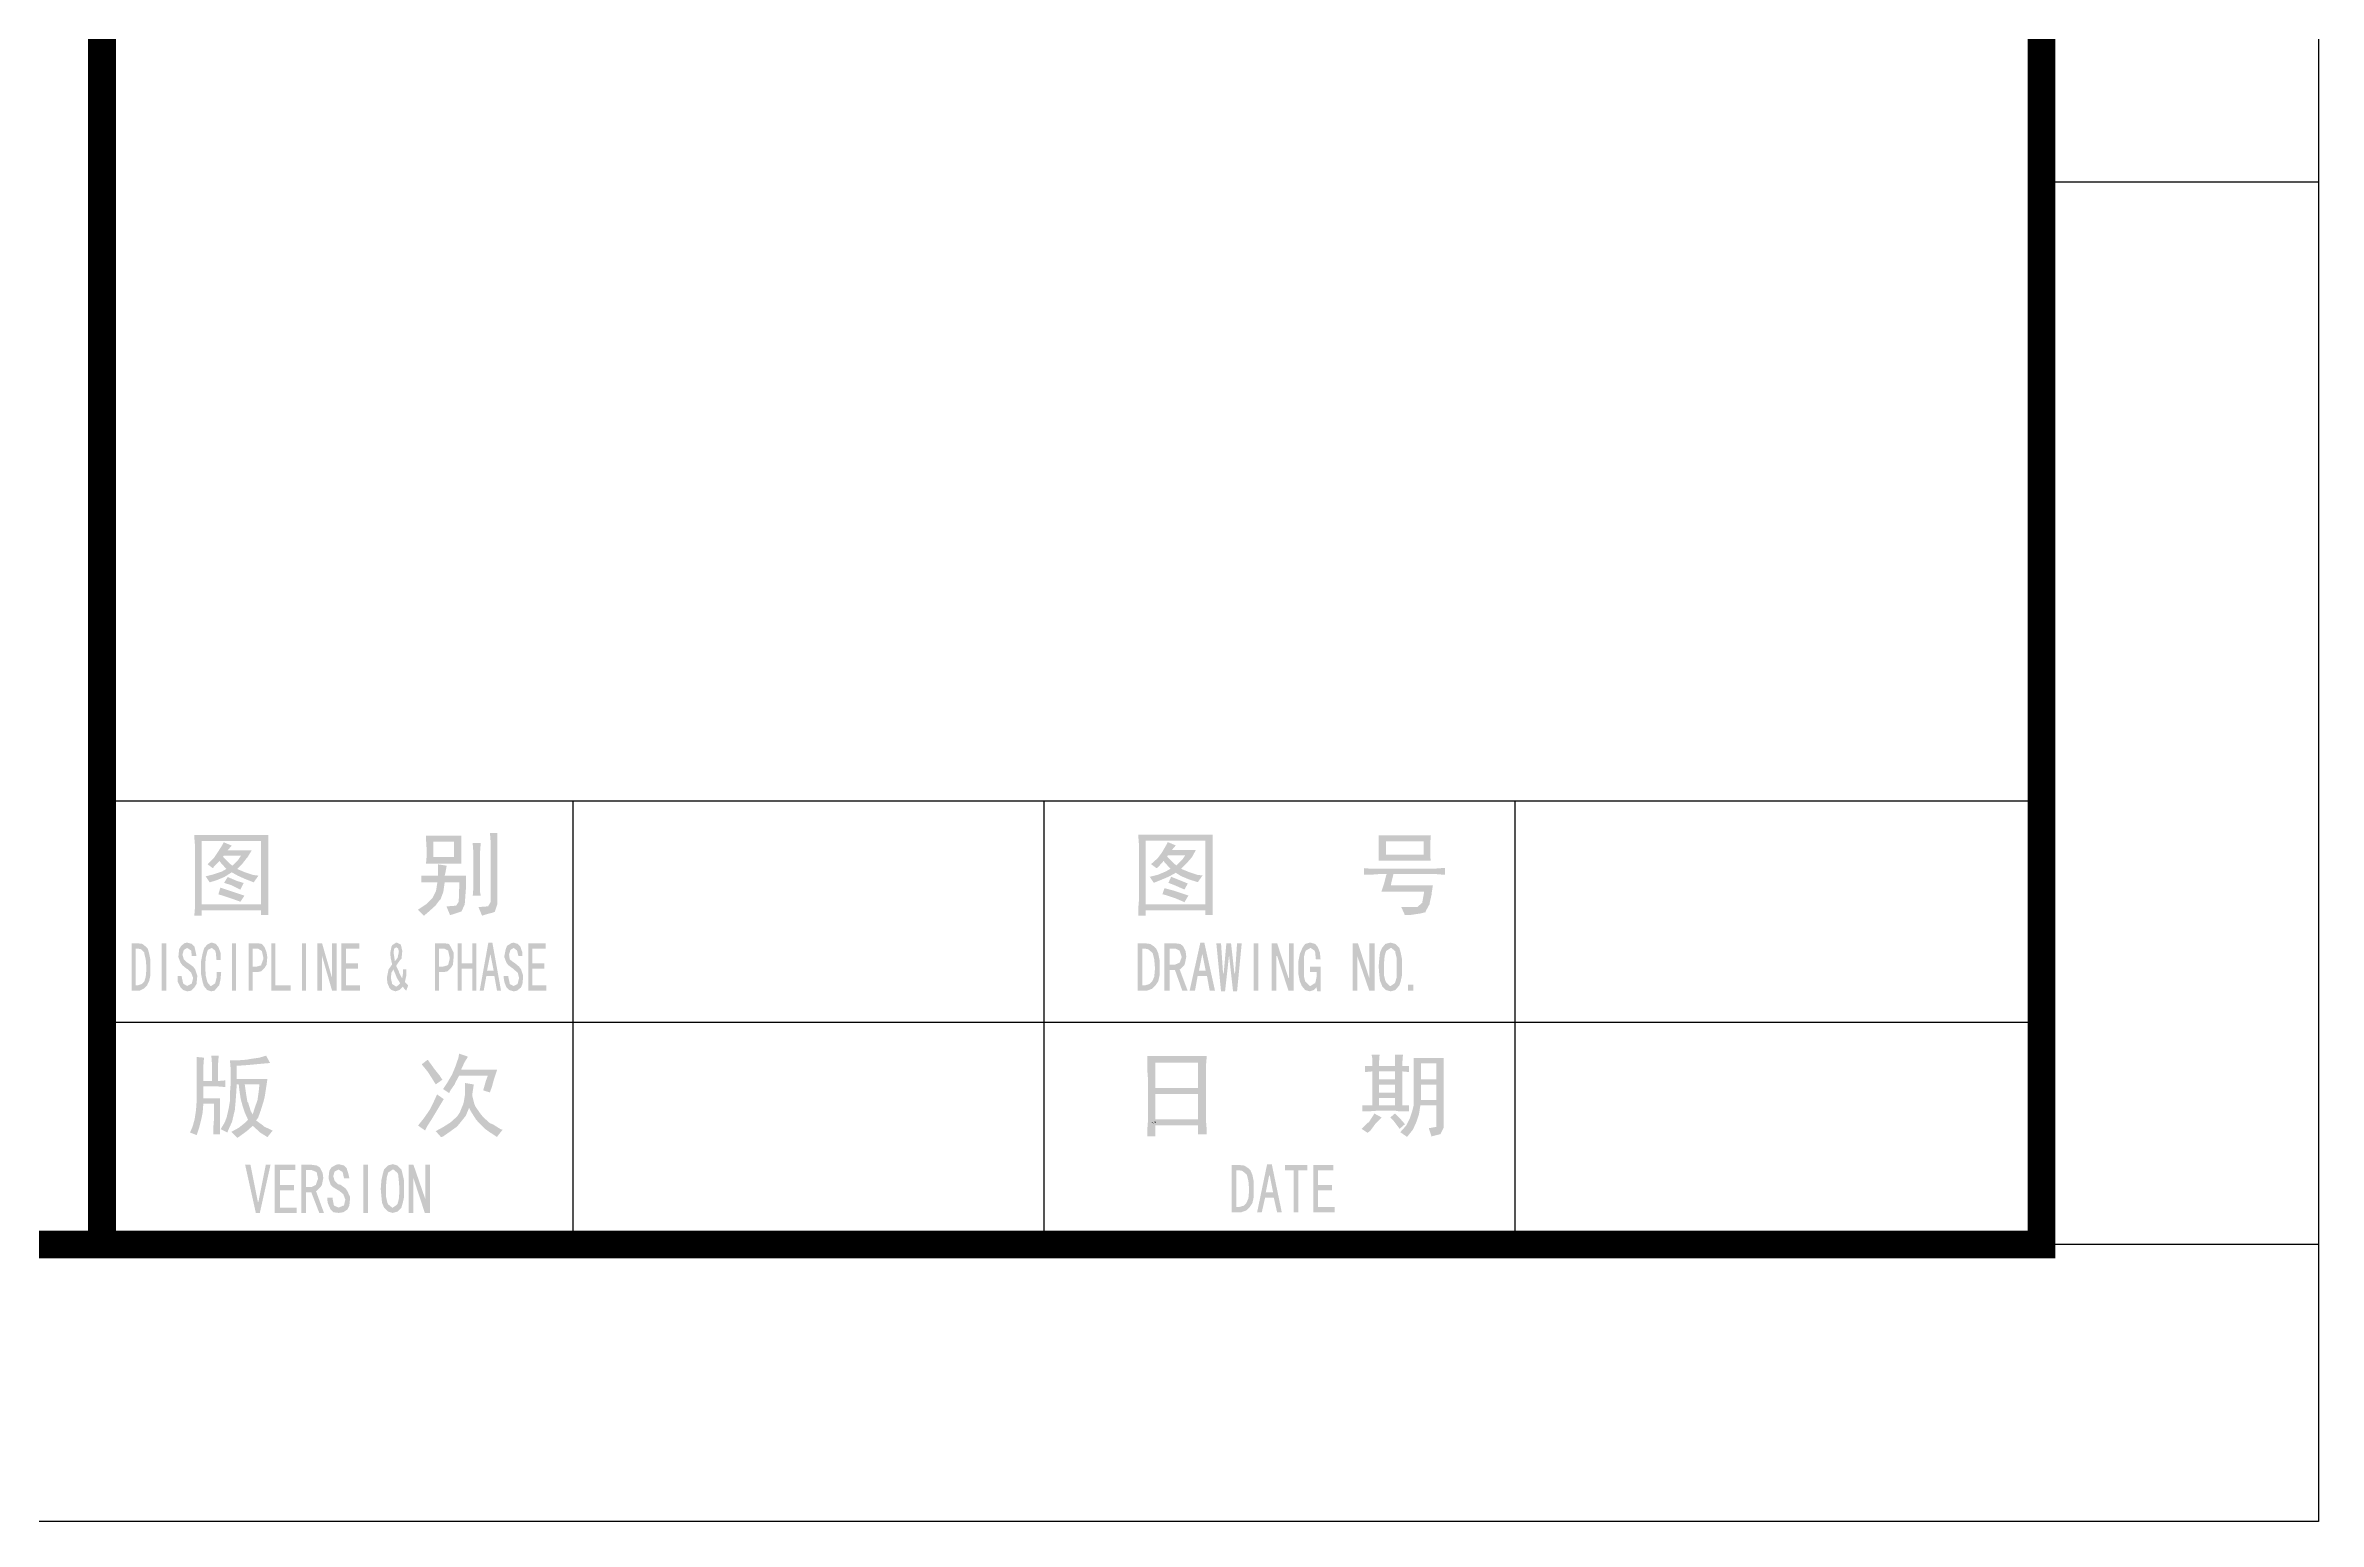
# Model space of a CAD drawing. Extents: x 290727 to 13733020, y 1731457 to 3643100.
# Drawn here: x 316325 to 320427, y 2180902 to 2183565 of the extents above; entities that cross this region are included whole.
import ezdxf
from ezdxf.enums import TextEntityAlignment as Align

# ---------------------------------------------------------------- set-up
doc = ezdxf.new("R2010")
doc.units = 0
doc.header["$LTSCALE"] = 10
doc.layers.get('0').update_dxf_attribs({"linetype": 'CONTINUOUS'})
doc.layers.add('-0 图签', color=7, linetype='CONTINUOUS')
doc.layers.add('-0 图签填写', color=4, linetype='CONTINUOUS')
doc.layers.add('VHSoft_barcode', color=1, linetype='CONTINUOUS', plot=False)
doc.layers.add('VHSoft_boundary', color=5, linetype='CONTINUOUS', plot=False)
doc.layers.get('0').off()
doc.styles.add('HNSJY', font='HNSJY-07', dxfattribs={"width": 0.8, "bigfont": 'HNSJY-HZ'})

# ---------------------------------------------------------------- blocks, each defined once
blk = doc.blocks.new('vhtemplate_标准图框_A2')
at = {"layer": '-0 图签'}
h = blk.add_hatch(color=256, dxfattribs=at)
h.paths.add_polyline_path([(518.369, 22.581), (518.658, 22.484), (518.995, 22.364), (519.14, 22.581), (518.272, 22.87), (518.2, 22.629)], flags=0)
h.paths.add_polyline_path([(518.369, 23.978), (518.393, 24.027), (519.019, 24.027), (518.923, 23.882), (518.706, 23.665), (518.61, 23.738)], flags=0)
h.paths.add_polyline_path([(519.453, 23.328), (519.164, 23.424), (518.875, 23.545), (519.068, 23.738), (519.236, 23.954), (519.26, 23.978), (519.405, 24.219), (518.537, 24.219), (518.682, 24.388), (518.393, 24.509), (518.345, 24.412), (518.176, 24.147), (518.031, 23.93), (517.814, 23.713), (518.007, 23.569), (518.031, 23.617), (518.248, 23.834), (518.272, 23.786), (518.489, 23.545), (518.32, 23.448), (518.031, 23.352), (517.742, 23.28), (517.887, 23.063), (518.128, 23.135), (518.417, 23.256), (518.682, 23.424), (518.899, 23.304), (519.164, 23.183), (519.477, 23.063), (519.646, 23.304)], flags=0)
h.paths.add_polyline_path([(518.875, 23.111), (518.537, 23.256), (518.417, 23.063), (518.417, 23.039), (518.658, 22.966), (518.995, 22.798), (519.116, 23.039)], flags=0)
h.paths.add_polyline_path([(519.742, 24.557), (517.598, 24.557), (517.598, 22.268), (519.742, 22.268)], flags=16)
h.paths.add_polyline_path([(520.007, 24.774), (520.007, 21.882), (519.742, 21.882), (519.742, 22.051), (517.598, 22.051), (517.598, 21.858), (517.332, 21.858), (517.357, 22.171), (517.357, 24.388), (517.332, 24.677), (517.332, 24.774)])
h.paths.add_polyline_path([(526.176, 22.412), (526.032, 22.219), (525.791, 22.003), (525.622, 21.858), (525.405, 22.075), (525.694, 22.268), (525.935, 22.509), (526.056, 22.75), (526.104, 23.063), (525.526, 23.063), (525.526, 23.304), (526.128, 23.304), (526.128, 23.713), (526.417, 23.665), (526.441, 23.665), (526.393, 23.4), (526.369, 23.304), (527.14, 23.304), (527.14, 22.918), (527.092, 22.268), (526.971, 22.003), (526.947, 22.003), (526.658, 21.906), (526.562, 21.882), (526.441, 22.171), (526.441, 22.195), (526.755, 22.219), (526.779, 22.219), (526.875, 22.364), (526.899, 23.063), (526.369, 23.063), (526.321, 22.725), (526.224, 22.46)])
h.paths.add_polyline_path([(527.381, 24.436), (527.381, 24.485), (527.67, 24.485), (527.646, 24.171), (527.646, 22.701), (527.67, 22.581), (527.381, 22.581), (527.405, 22.87), (527.405, 24.123)])
h.paths.add_polyline_path([(525.959, 24.533), (526.706, 24.533), (526.706, 23.978), (525.959, 23.978)], flags=16)
h.paths.add_polyline_path([(525.694, 24.629), (525.694, 24.75), (526.971, 24.75), (526.971, 23.738), (525.694, 23.738), (525.718, 24.003), (525.718, 24.244)])
h.paths.add_polyline_path([(528.032, 24.46), (528.008, 24.774), (528.008, 24.846), (528.273, 24.846), (528.273, 22.292), (528.176, 22.003), (528.128, 21.978), (527.863, 21.906), (527.718, 21.858), (527.598, 22.147), (527.598, 22.171), (527.911, 22.195), (527.935, 22.195), (528.032, 22.364)])
h = blk.add_hatch(color=256, dxfattribs=at)
h.paths.add_polyline_path([(552.491, 23.045), (552.587, 23.262), (553.189, 23.021), (553.069, 22.804), (552.732, 22.949)], flags=0)
h.paths.add_polyline_path([(553.213, 22.587), (552.707, 22.756), (552.346, 22.852), (552.274, 22.636), (552.442, 22.587), (552.732, 22.491), (553.069, 22.346)], flags=0)
h.paths.add_polyline_path([(552.78, 23.672), (552.683, 23.744), (552.442, 23.985), (552.466, 24.033), (553.093, 24.033), (552.997, 23.889)], flags=0)
h.paths.add_polyline_path([(552.346, 23.792), (552.563, 23.551), (552.394, 23.455), (552.105, 23.334), (551.816, 23.262), (551.96, 23.045), (552.201, 23.142), (552.491, 23.262), (552.756, 23.407), (552.948, 23.286), (553.238, 23.166), (553.551, 23.069), (553.72, 23.31), (553.527, 23.334), (553.238, 23.431), (552.948, 23.551), (553.141, 23.744), (553.31, 23.937), (553.334, 23.961), (553.479, 24.226), (552.611, 24.226), (552.756, 24.395), (552.466, 24.515), (552.418, 24.419), (552.25, 24.13), (552.105, 23.937), (551.864, 23.72), (552.057, 23.575), (552.105, 23.599), (552.322, 23.84)], flags=0)
h.paths.add_polyline_path([(553.816, 24.563), (551.671, 24.563), (551.671, 22.274), (553.816, 22.274)], flags=16)
h.paths.add_polyline_path([(554.081, 24.78), (554.081, 21.888), (553.816, 21.888), (553.816, 22.057), (551.671, 22.057), (551.671, 21.864), (551.406, 21.864), (551.406, 22.178), (551.43, 22.467), (551.43, 24.371), (551.406, 24.684), (551.406, 24.78)])
h = blk.add_hatch(color=256, dxfattribs=at)
h.paths.add_polyline_path([(560.346, 24.539), (561.696, 24.539), (561.696, 24.057), (560.346, 24.057)], flags=16)
h.paths.add_polyline_path([(561.961, 23.84), (561.937, 23.985), (561.937, 24.443), (561.961, 24.756), (560.081, 24.756), (560.081, 23.84)])
h.paths.add_polyline_path([(562.178, 23.356), (562.467, 23.332)], flags=17)
h.paths.add_polyline_path([(562.467, 23.334), (562.467, 23.575), (562.346, 23.575), (562.033, 23.551), (559.84, 23.551), (559.551, 23.575), (559.551, 23.334), (559.744, 23.334), (560.057, 23.358), (560.37, 23.358), (560.346, 23.31), (560.274, 23.021), (560.178, 22.732), (561.72, 22.732), (561.696, 22.587), (561.648, 22.322), (561.479, 22.178), (560.901, 22.178), (560.901, 22.154), (561.021, 21.888), (561.238, 21.888), (561.575, 21.937), (561.768, 21.985), (561.768, 22.009), (561.913, 22.274), (561.913, 22.298), (561.985, 22.611), (561.985, 22.636), (562.033, 22.949), (560.515, 22.949), (560.539, 23.069), (560.611, 23.358), (562.178, 23.358)])
h = blk.add_hatch(color=256, dxfattribs=at)
h.paths.add_polyline_path([(515.651, 20.672), (515.579, 20.744), (515.458, 20.841), (515.289, 20.865), (515.072, 20.865), (515.072, 19.154), (515.362, 19.154), (515.506, 19.226), (515.627, 19.346), (515.699, 19.491), (515.747, 19.708), (515.747, 20.262), (515.699, 20.503)])
h.paths.add_polyline_path([(515.603, 19.925), (515.579, 19.66), (515.53, 19.491), (515.434, 19.395), (515.289, 19.346), (515.217, 19.346), (515.217, 20.672), (515.289, 20.672), (515.41, 20.648), (515.53, 20.528), (515.53, 20.479), (515.579, 20.286), (515.603, 19.997)], flags=16)
h.paths.add_polyline_path([(516.157, 20.865), (516.326, 20.865), (516.326, 19.154), (516.157, 19.154)])
h.paths.add_polyline_path([(517.627, 19.491), (517.676, 19.322), (517.796, 19.178), (517.941, 19.129), (518.061, 19.154), (518.182, 19.298), (518.23, 19.346), (518.278, 19.563), (518.302, 19.828), (518.134, 19.828), (518.134, 19.612), (518.085, 19.419), (517.941, 19.322), (517.917, 19.322), (517.796, 19.467), (517.796, 19.491), (517.748, 19.684), (517.724, 19.973), (517.724, 20.094), (517.748, 20.359), (517.796, 20.552), (517.82, 20.624), (517.965, 20.696), (518.085, 20.6), (518.11, 20.503), (518.134, 20.262), (518.278, 20.262), (518.278, 20.528), (518.206, 20.72), (518.11, 20.841), (517.965, 20.889), (517.941, 20.889), (517.796, 20.817), (517.676, 20.672), (517.676, 20.648), (517.627, 20.479), (517.579, 20.238), (517.579, 19.732)])
h.paths.add_polyline_path([(518.688, 20.865), (518.833, 20.865), (518.833, 19.154), (518.688, 19.154)])
h.paths.add_polyline_path([(519.942, 20.528), (519.966, 20.359), (519.942, 20.094), (519.869, 19.973), (519.749, 19.853), (519.628, 19.828), (519.435, 19.828), (519.435, 19.154), (519.291, 19.154), (519.291, 20.865), (519.628, 20.865), (519.773, 20.841), (519.869, 20.72)])
h.paths.add_polyline_path([(519.821, 20.359), (519.773, 20.576), (519.749, 20.6), (519.628, 20.672), (519.435, 20.672), (519.435, 20.021), (519.58, 20.021), (519.749, 20.07), (519.749, 20.094), (519.821, 20.286)], flags=16)
h.paths.add_polyline_path([(520.809, 19.154), (520.809, 19.346), (520.255, 19.346), (520.255, 20.865), (520.11, 20.865), (520.11, 19.154)])
h.paths.add_polyline_path([(521.219, 20.865), (521.364, 20.865), (521.364, 19.154), (521.219, 19.154)])
h.paths.add_polyline_path([(521.774, 20.865), (521.774, 19.154), (521.942, 19.154), (521.942, 20.407), (522.304, 19.154), (522.473, 19.154), (522.473, 20.865), (522.304, 20.865), (522.304, 19.612), (521.942, 20.865)])
h.paths.add_polyline_path([(522.81, 19.949), (523.244, 19.949), (523.244, 20.142), (522.81, 20.142), (522.81, 20.672), (523.292, 20.672), (523.292, 20.865), (522.641, 20.865), (522.641, 19.154), (523.316, 19.154), (523.316, 19.346), (522.81, 19.346)])
h.paths.add_polyline_path([(517.218, 19.154), (517.338, 19.274), (517.411, 19.395), (517.435, 19.636), (517.435, 19.708), (517.362, 19.925), (517.29, 20.021), (517.121, 20.142), (517.049, 20.19), (516.953, 20.286), (516.904, 20.455), (516.953, 20.624), (517.073, 20.696), (517.218, 20.6), (517.242, 20.407), (517.411, 20.407), (517.386, 20.528), (517.338, 20.744), (517.242, 20.841), (517.073, 20.889), (516.977, 20.865), (516.856, 20.769), (516.784, 20.648), (516.76, 20.407), (516.76, 20.359), (516.832, 20.166), (516.904, 20.07), (517.049, 19.949), (517.097, 19.925), (517.218, 19.804), (517.29, 19.612), (517.242, 19.419), (517.218, 19.395), (517.073, 19.322), (516.953, 19.395), (516.928, 19.419), (516.88, 19.636), (516.88, 19.684), (516.736, 19.684), (516.736, 19.467), (516.832, 19.274), (516.928, 19.178), (517.073, 19.129)])
h = blk.add_hatch(color=256, dxfattribs=at)
h.paths.add_polyline_path([(524.859, 19.298), (524.907, 19.226), (524.98, 19.154), (525.052, 19.346), (524.931, 19.467), (524.98, 19.684), (524.98, 19.925), (524.859, 19.925), (524.859, 19.756), (524.835, 19.612), (524.811, 19.636), (524.714, 19.828), (524.714, 19.853), (524.618, 20.045), (524.642, 20.094), (524.763, 20.262), (524.811, 20.311), (524.835, 20.552), (524.835, 20.6), (524.787, 20.817), (524.642, 20.889), (524.618, 20.889), (524.473, 20.793), (524.449, 20.744), (524.401, 20.503), (524.425, 20.311), (524.473, 20.094), (524.449, 20.07), (524.329, 19.901), (524.329, 19.853), (524.28, 19.612), (524.305, 19.419), (524.377, 19.25), (524.449, 19.178), (524.594, 19.129), (524.738, 19.178)])
h.paths.add_polyline_path([(524.69, 19.346), (524.618, 19.298), (524.473, 19.395), (524.425, 19.612), (524.449, 19.804), (524.522, 19.925), (524.522, 19.901), (524.618, 19.684), (524.642, 19.612), (524.763, 19.419)], flags=16)
h.paths.add_polyline_path([(524.69, 20.672), (524.714, 20.552), (524.666, 20.335), (524.57, 20.214), (524.546, 20.383), (524.522, 20.528), (524.546, 20.672), (524.618, 20.72)], flags=16)
h.paths.add_polyline_path([(517.218, 19.154), (517.338, 19.274), (517.411, 19.395), (517.435, 19.636), (517.435, 19.708), (517.362, 19.925), (517.29, 20.021), (517.121, 20.142), (517.049, 20.19), (516.953, 20.286), (516.904, 20.455), (516.953, 20.624), (517.073, 20.696), (517.218, 20.6), (517.242, 20.407), (517.411, 20.407), (517.386, 20.528), (517.338, 20.744), (517.242, 20.841), (517.073, 20.889), (516.977, 20.865), (516.856, 20.769), (516.784, 20.648), (516.76, 20.407), (516.76, 20.359), (516.832, 20.166), (516.904, 20.07), (517.049, 19.949), (517.097, 19.925), (517.218, 19.804), (517.29, 19.612), (517.242, 19.419), (517.218, 19.395), (517.073, 19.322), (516.953, 19.395), (516.928, 19.419), (516.88, 19.636), (516.88, 19.684), (516.736, 19.684), (516.736, 19.467), (516.832, 19.274), (516.928, 19.178), (517.073, 19.129)])
h = blk.add_hatch(color=256, dxfattribs=at)
h.paths.add_polyline_path([(528.137, 19.877), (527.896, 19.877), (528.017, 20.479)], flags=16)
h.paths.add_polyline_path([(527.631, 19.154), (527.944, 20.889), (528.089, 20.889), (528.402, 19.154), (528.258, 19.154), (528.161, 19.684), (527.872, 19.684), (527.776, 19.154)])
h.paths.add_polyline_path([(526.691, 20.359), (526.667, 20.094), (526.595, 19.973), (526.474, 19.853), (526.354, 19.828), (526.161, 19.828), (526.161, 19.154), (526.016, 19.154), (526.016, 20.865), (526.354, 20.865), (526.522, 20.841), (526.595, 20.72), (526.691, 20.528)])
h.paths.add_polyline_path([(526.546, 20.286), (526.546, 20.359), (526.498, 20.576), (526.498, 20.6), (526.354, 20.672), (526.161, 20.672), (526.161, 20.021), (526.305, 20.021), (526.474, 20.07), (526.498, 20.094)], flags=16)
h.paths.add_polyline_path([(527.366, 19.949), (526.98, 19.949), (526.98, 19.154), (526.836, 19.154), (526.836, 20.865), (526.98, 20.865), (526.98, 20.142), (527.366, 20.142), (527.366, 20.865), (527.511, 20.865), (527.511, 19.154), (527.366, 19.154)])
h.paths.add_polyline_path([(528.619, 20.769), (528.571, 20.648), (528.523, 20.407), (528.523, 20.359), (528.595, 20.166), (528.668, 20.07), (528.836, 19.949), (528.86, 19.925), (529.005, 19.804), (529.053, 19.612), (529.005, 19.419), (529.005, 19.395), (528.86, 19.322), (528.716, 19.395), (528.716, 19.419), (528.668, 19.636), (528.668, 19.684), (528.499, 19.684), (528.499, 19.612), (528.523, 19.467), (528.595, 19.274), (528.692, 19.178), (528.86, 19.129), (528.981, 19.154), (529.126, 19.274), (529.174, 19.395), (529.198, 19.636), (529.198, 19.708), (529.126, 19.925), (529.053, 20.021), (528.909, 20.142), (528.836, 20.19), (528.716, 20.286), (528.692, 20.455), (528.74, 20.624), (528.86, 20.696), (528.981, 20.6), (529.029, 20.407), (529.174, 20.407), (529.174, 20.528), (529.101, 20.744), (529.005, 20.841), (528.86, 20.889), (528.764, 20.865)])
h.paths.add_polyline_path([(529.535, 19.949), (529.969, 19.949), (529.969, 20.142), (529.535, 20.142), (529.535, 20.672), (530.017, 20.672), (530.017, 20.865), (529.391, 20.865), (529.391, 19.154), (530.042, 19.154), (530.042, 19.346), (529.535, 19.346)])
h = blk.add_hatch(color=256, dxfattribs=at)
h.paths.add_polyline_path([(553.713, 20.479), (553.834, 19.876), (553.593, 19.876)], flags=16)
h.paths.add_polyline_path([(555.135, 20.864), (554.967, 19.129), (554.822, 19.129), (554.677, 20.43), (554.533, 19.129), (554.388, 19.129), (554.219, 20.864), (554.388, 20.864), (554.46, 19.779), (554.484, 19.779), (554.581, 20.864), (554.75, 20.864), (554.87, 19.779), (554.894, 19.779), (554.967, 20.864)])
h.paths.add_polyline_path([(554.171, 19.153), (553.785, 20.888), (553.641, 20.888), (553.255, 19.153), (553.448, 19.153), (553.544, 19.683), (553.882, 19.683), (553.978, 19.153)])
h.paths.add_polyline_path([(552.122, 20.503), (552.05, 20.671), (551.978, 20.744), (551.833, 20.84), (551.64, 20.864), (551.375, 20.864), (551.375, 19.153), (551.712, 19.153), (551.905, 19.225), (552.026, 19.346), (552.122, 19.49), (552.17, 19.707), (552.17, 20.262)])
h.paths.add_polyline_path([(552.002, 19.924), (551.978, 19.659), (551.905, 19.49), (551.809, 19.394), (551.64, 19.346), (551.544, 19.346), (551.544, 20.671), (551.64, 20.671), (551.761, 20.647), (551.905, 20.527), (551.929, 20.479), (551.978, 20.286), (552.002, 19.996)], flags=16)
h.paths.add_polyline_path([(553.086, 20.141), (553.062, 20.069), (552.918, 19.924), (552.894, 19.924), (553.183, 19.153), (552.99, 19.153), (552.725, 19.9), (552.532, 19.9), (552.532, 19.153), (552.339, 19.153), (552.339, 20.864), (552.725, 20.864), (552.918, 20.84), (553.014, 20.768), (553.11, 20.575), (553.135, 20.382)])
h.paths.add_polyline_path([(552.894, 20.599), (552.749, 20.671), (552.532, 20.671), (552.532, 20.093), (552.725, 20.093), (552.894, 20.165), (552.966, 20.358), (552.966, 20.382)], flags=16)
h.paths.add_polyline_path([(555.569, 20.864), (555.738, 20.864), (555.738, 19.153), (555.569, 19.153)])
h.paths.add_polyline_path([(556.22, 19.153), (556.389, 19.153), (556.389, 20.406), (556.413, 20.406), (556.823, 19.153), (557.015, 19.153), (557.015, 20.864), (556.847, 20.864), (556.847, 19.611), (556.823, 19.611), (556.413, 20.864), (556.22, 20.864)])
h.paths.add_polyline_path([(557.184, 19.731), (557.184, 20.237), (557.232, 20.479), (557.305, 20.647), (557.305, 20.671), (557.425, 20.84), (557.594, 20.888), (557.618, 20.888), (557.787, 20.84), (557.883, 20.72), (557.956, 20.527), (557.98, 20.286), (557.811, 20.286), (557.787, 20.527), (557.763, 20.599), (557.618, 20.695), (557.449, 20.599), (557.425, 20.551), (557.377, 20.358), (557.377, 19.683), (557.425, 19.49), (557.594, 19.321), (557.618, 19.321), (557.763, 19.418), (557.787, 19.418), (557.835, 19.635), (557.835, 19.828), (557.594, 19.828), (557.594, 20.021), (557.98, 20.021), (557.98, 19.129), (557.859, 19.129), (557.835, 19.273), (557.739, 19.177), (557.594, 19.129), (557.425, 19.177), (557.305, 19.321), (557.232, 19.49)])
h.paths.add_polyline_path([(559.137, 20.864), (559.137, 19.153), (559.305, 19.153), (559.305, 20.406), (559.739, 19.153), (559.932, 19.153), (559.932, 20.864), (559.739, 20.864), (559.739, 19.611), (559.33, 20.864)])
h.paths.add_polyline_path([(560.318, 19.514), (560.342, 19.466), (560.487, 19.321), (560.511, 19.321), (560.655, 19.418), (560.679, 19.466), (560.728, 19.635), (560.728, 20.334), (560.679, 20.527), (560.679, 20.575), (560.535, 20.695), (560.511, 20.695), (560.366, 20.599), (560.342, 20.575), (560.294, 20.406), (560.27, 20.141), (560.27, 19.707)], flags=16)
h.paths.add_polyline_path([(560.511, 20.888), (560.679, 20.84), (560.824, 20.695), (560.872, 20.527), (560.92, 20.286), (560.92, 19.707), (560.872, 19.49), (560.824, 19.346), (560.679, 19.177), (560.511, 19.129), (560.342, 19.177), (560.197, 19.321), (560.197, 19.346), (560.125, 19.514), (560.101, 19.731), (560.077, 20.021), (560.101, 20.31), (560.125, 20.527), (560.197, 20.695), (560.318, 20.84)])
h.paths.add_polyline_path([(561.137, 19.37), (561.33, 19.37), (561.33, 19.153), (561.137, 19.153)])
h = blk.add_hatch(color=256, dxfattribs=at)
h.paths.add_polyline_path([(518.043, 14.543), (518.019, 14.23), (518.019, 13.965), (518.26, 13.965), (518.26, 15.266), (517.658, 15.266), (517.658, 15.7), (518.164, 15.7), (518.453, 15.676), (518.453, 15.917), (518.188, 15.893), (518.188, 16.496), (518.212, 16.809), (517.947, 16.809), (517.971, 16.496), (517.971, 15.893), (517.658, 15.893), (517.658, 16.423), (517.682, 16.737), (517.417, 16.761), (517.417, 15.17), (517.392, 14.833), (517.344, 14.519), (517.272, 14.254), (517.176, 14.037), (517.417, 13.941), (517.513, 14.23), (517.585, 14.519), (517.633, 14.76), (517.658, 15.074), (518.043, 15.074)])
h.paths.add_polyline_path([(518.622, 16.592), (518.646, 16.303), (518.646, 15.821), (518.622, 15.507), (518.622, 15.194), (518.573, 14.905), (518.501, 14.592), (518.429, 14.399), (518.284, 14.158), (518.525, 14.037), (518.573, 14.158), (518.694, 14.423), (518.766, 14.736), (518.79, 14.809), (518.815, 15.074), (518.839, 15.387), (518.863, 15.773), (518.935, 15.773), (518.959, 15.556), (519.007, 15.242), (519.08, 14.977), (519.152, 14.76), (519.272, 14.495), (519.176, 14.399), (518.935, 14.206), (518.67, 14.061), (518.887, 13.844), (518.959, 13.893), (519.224, 14.085), (519.441, 14.278), (519.682, 14.061), (519.706, 14.037), (519.971, 13.869), (520.164, 14.11), (520.14, 14.11), (519.851, 14.254), (519.827, 14.278), (519.562, 14.471), (519.634, 14.567), (519.73, 14.833), (519.827, 15.146), (519.875, 15.339), (519.971, 15.965), (518.863, 15.965), (518.863, 16.447), (518.935, 16.447), (519.272, 16.472), (519.538, 16.496), (519.779, 16.52), (520.068, 16.544), (519.923, 16.809), (519.682, 16.737), (519.345, 16.688), (519.224, 16.664), (518.911, 16.64), (518.622, 16.64)])
h.paths.add_polyline_path([(519.658, 15.532), (519.61, 15.194), (519.513, 14.929), (519.441, 14.688), (519.369, 14.809), (519.272, 15.122), (519.248, 15.146), (519.2, 15.435), (519.152, 15.773), (519.682, 15.773)], flags=16)
h = blk.add_hatch(color=256, dxfattribs=at)
h.paths.add_polyline_path([(525.539, 16.496), (525.756, 16.231), (525.925, 15.965), (526.045, 15.773), (526.286, 15.941), (526.19, 16.086), (525.997, 16.327), (525.756, 16.664)])
h.paths.add_polyline_path([(525.419, 14.278), (525.66, 14.11), (525.732, 14.254), (525.901, 14.519), (526.335, 15.242), (526.093, 15.411), (525.973, 15.146), (525.828, 14.857), (525.78, 14.784), (525.611, 14.543), (525.419, 14.302)])
h.paths.add_polyline_path([(527.106, 15.821), (527.106, 15.435), (527.058, 15.146), (527.033, 15.05), (526.913, 14.76), (526.817, 14.616), (526.576, 14.399), (526.31, 14.23), (526.045, 14.085), (526.238, 13.869), (526.31, 13.893), (526.551, 14.061), (526.817, 14.254), (526.937, 14.399), (527.13, 14.64), (527.25, 14.929), (527.323, 14.784), (527.491, 14.519), (527.588, 14.399), (527.805, 14.182), (527.973, 14.061), (528.263, 13.869), (528.263, 13.893), (528.456, 14.134), (528.383, 14.158), (528.118, 14.326), (527.998, 14.375), (527.757, 14.592), (527.66, 14.712), (527.491, 14.953), (527.443, 15.05), (527.371, 15.339), (527.371, 15.459), (527.419, 15.773), (527.395, 15.773)])
h.paths.add_polyline_path([(526.31, 15.604), (526.527, 15.459), (526.576, 15.556), (526.744, 15.797), (526.744, 15.821), (526.889, 16.086), (527.925, 16.086), (527.853, 15.893), (527.757, 15.556), (527.998, 15.483), (528.07, 15.676), (528.142, 15.941), (528.263, 16.303), (526.961, 16.303), (527.082, 16.568), (527.202, 16.761), (527.178, 16.785), (526.889, 16.881), (526.865, 16.737), (526.768, 16.447), (526.648, 16.158), (526.624, 16.11), (526.455, 15.821)])
h = blk.add_hatch(color=256, dxfattribs=at)
h.paths.add_polyline_path([(553.56, 15.422), (552.018, 15.422), (552.018, 14.506), (553.56, 14.506)], flags=16)
h.paths.add_polyline_path([(553.56, 16.554), (552.018, 16.554), (552.018, 15.638), (553.56, 15.638)], flags=16)
h.paths.add_polyline_path([(553.873, 14.121), (553.849, 14.41), (553.849, 16.506), (553.873, 16.795), (551.729, 16.795), (551.729, 16.265), (551.753, 15.952), (551.753, 14.482), (551.729, 14.169), (551.729, 13.904), (552.018, 13.904), (552.018, 14.29), (553.56, 14.29), (553.56, 13.976), (553.873, 13.976)])
h = blk.add_hatch(color=256, dxfattribs=at)
h.paths.add_polyline_path([(560.617, 14.458), (560.834, 14.169), (561.027, 14.338), (560.858, 14.53), (560.665, 14.723), (560.497, 14.579)])
h.paths.add_polyline_path([(559.461, 14.169), (559.678, 14.025), (559.774, 14.097), (559.967, 14.362), (560.184, 14.579), (559.919, 14.723), (559.895, 14.675), (559.726, 14.41), (559.678, 14.386)])
h.paths.add_polyline_path([(561.605, 15.952), (562.159, 15.952), (562.159, 16.53), (561.605, 16.53)], flags=16)
h.paths.add_polyline_path([(561.605, 15.205), (562.159, 15.205), (562.159, 15.759), (561.605, 15.759)], flags=16)
h.paths.add_polyline_path([(561.075, 14.29), (561.195, 14.53), (561.292, 14.82), (561.34, 15.012), (561.34, 16.722), (562.424, 16.722), (562.424, 14.217), (562.303, 13.976), (562.014, 13.904), (561.99, 13.88), (561.894, 14.169), (561.894, 14.193), (562.159, 14.241), (562.159, 15.012), (561.581, 15.012), (561.533, 14.699), (561.436, 14.41), (561.316, 14.145), (561.123, 13.904), (561.099, 13.88), (560.858, 14.049)])
h.paths.add_polyline_path([(560.087, 15.952), (560.665, 15.952), (560.665, 16.241), (560.087, 16.241)], flags=16)
h.paths.add_polyline_path([(560.087, 15.47), (560.665, 15.47), (560.665, 15.759), (560.087, 15.759)], flags=16)
h.paths.add_polyline_path([(560.087, 15.012), (560.665, 15.012), (560.665, 15.277), (560.087, 15.277)], flags=17)
h.paths.add_polyline_path([(559.485, 15.012), (559.485, 14.795), (559.654, 14.795), (559.991, 14.82), (560.69, 14.82), (560.858, 14.795), (561.171, 14.795), (561.171, 15.012), (560.93, 15.012), (560.93, 16.241), (561.171, 16.217), (561.171, 16.433), (560.93, 16.433), (560.93, 16.53), (560.954, 16.843), (560.665, 16.843), (560.665, 16.433), (560.087, 16.433), (560.087, 16.53), (560.111, 16.843), (559.822, 16.843), (559.846, 16.722), (559.846, 16.433), (559.581, 16.433), (559.581, 16.217), (559.846, 16.241), (559.846, 15.012)])
h = blk.add_hatch(color=256, dxfattribs=at)
h.paths.add_polyline_path([(519.648, 11.545), (519.913, 12.871), (520.082, 12.871), (519.696, 11.135), (519.552, 11.135), (519.166, 12.871), (519.359, 12.871), (519.624, 11.545)])
h.paths.add_polyline_path([(520.42, 11.955), (520.926, 11.955), (520.926, 12.148), (520.42, 12.148), (520.42, 12.678), (520.974, 12.678), (520.974, 12.871), (520.227, 12.871), (520.227, 11.135), (521.022, 11.135), (521.022, 11.328), (520.42, 11.328)])
h.paths.add_polyline_path([(521.89, 12.075), (521.746, 11.931), (521.721, 11.931), (522.011, 11.135), (521.842, 11.135), (521.553, 11.882), (521.36, 11.882), (521.36, 11.135), (521.191, 11.135), (521.191, 12.871), (521.577, 12.871), (521.746, 12.847), (521.866, 12.774), (521.963, 12.582), (521.987, 12.389), (521.938, 12.148)])
h.paths.add_polyline_path([(521.746, 12.606), (521.577, 12.678), (521.36, 12.678), (521.36, 12.075), (521.577, 12.075), (521.721, 12.148), (521.794, 12.365), (521.794, 12.389)], flags=16)
h.paths.add_polyline_path([(522.276, 12.774), (522.204, 12.654), (522.179, 12.413), (522.179, 12.365), (522.252, 12.148), (522.324, 12.075), (522.517, 11.955), (522.565, 11.931), (522.71, 11.81), (522.782, 11.617), (522.734, 11.4), (522.71, 11.4), (522.541, 11.328), (522.372, 11.4), (522.324, 11.641), (522.324, 11.69), (522.131, 11.69), (522.131, 11.617), (522.155, 11.473), (522.252, 11.256), (522.348, 11.159), (522.541, 11.135), (522.71, 11.159), (522.854, 11.256), (522.927, 11.4), (522.951, 11.641), (522.951, 11.714), (522.854, 11.931), (522.782, 12.027), (522.613, 12.148), (522.517, 12.172), (522.396, 12.292), (522.348, 12.461), (522.396, 12.63), (522.541, 12.702), (522.686, 12.606), (522.734, 12.389), (522.927, 12.389), (522.903, 12.509), (522.83, 12.75), (522.734, 12.847), (522.541, 12.895), (522.445, 12.871)])
h.paths.add_polyline_path([(523.433, 12.871), (523.602, 12.871), (523.602, 11.135), (523.433, 11.135)])
h.paths.add_polyline_path([(524.253, 11.714), (524.253, 12.148), (524.277, 12.413), (524.325, 12.582), (524.349, 12.606), (524.494, 12.702), (524.518, 12.702), (524.662, 12.582), (524.687, 12.533), (524.711, 12.316), (524.735, 12.003), (524.735, 11.907), (524.711, 11.617), (524.662, 11.448), (524.638, 11.424), (524.494, 11.328), (524.47, 11.328), (524.325, 11.448), (524.301, 11.497)], flags=16)
h.paths.add_polyline_path([(524.662, 12.847), (524.807, 12.702), (524.855, 12.509), (524.904, 12.292), (524.904, 11.714), (524.855, 11.497), (524.807, 11.328), (524.662, 11.183), (524.494, 11.135), (524.325, 11.183), (524.18, 11.328), (524.108, 11.497), (524.084, 11.738), (524.06, 12.003), (524.084, 12.316), (524.132, 12.533), (524.18, 12.702), (524.325, 12.847), (524.494, 12.895)])
h.paths.add_polyline_path([(525.072, 12.871), (525.072, 11.135), (525.241, 11.135), (525.241, 12.389), (525.651, 11.135), (525.844, 11.135), (525.844, 12.871), (525.675, 12.871), (525.675, 11.617), (525.241, 12.871)])
h = blk.add_hatch(color=256, dxfattribs=at)
h.paths.add_polyline_path([(556.148, 12.481), (556.268, 11.878), (556.003, 11.878), (556.124, 12.481)], flags=16)
h.paths.add_polyline_path([(555.69, 11.155), (556.051, 12.891), (556.22, 12.891), (556.582, 11.155), (556.413, 11.155), (556.292, 11.685), (555.979, 11.685), (555.858, 11.155)])
h.paths.add_polyline_path([(555.569, 12.264), (555.521, 12.505), (555.449, 12.674), (555.376, 12.746), (555.232, 12.842), (555.039, 12.866), (554.774, 12.866), (554.774, 11.155), (555.111, 11.155), (555.304, 11.227), (555.425, 11.348), (555.521, 11.492), (555.569, 11.709)])
h.paths.add_polyline_path([(555.328, 12.481), (555.376, 12.288), (555.4, 11.999), (555.4, 11.926), (555.376, 11.661), (555.304, 11.492), (555.208, 11.396), (555.039, 11.348), (554.942, 11.348), (554.942, 12.674), (555.039, 12.674), (555.159, 12.65), (555.304, 12.529)], flags=16)
h.paths.add_polyline_path([(557.015, 11.155), (557.184, 11.155), (557.184, 12.674), (557.498, 12.674), (557.498, 12.866), (556.702, 12.866), (556.702, 12.674), (557.015, 12.674)])
h.paths.add_polyline_path([(557.883, 11.95), (558.389, 11.95), (558.389, 12.143), (557.883, 12.143), (557.883, 12.674), (558.438, 12.674), (558.438, 12.866), (557.714, 12.866), (557.714, 11.155), (558.486, 11.155), (558.486, 11.348), (557.883, 11.348)])
for p, q in [((514, 26), (584, 26)), ((531, 10), (531, 26)), ((548, 10), (548, 26)), ((565, 10), (565, 26)), ((584, 18), (514, 18))]:
    blk.add_line(p, q, dxfattribs=at)
for points in [[(0, 420), (594, 420), (594, 0), (0, 0)], [(514, 10), (584, 10), (584, 410), (514, 410)]]:
    blk.add_lwpolyline(points, close=True, dxfattribs=at)
at = {"layer": '-0 图签', "const_width": 1}
blk.add_lwpolyline([(25, 410), (584, 410), (584, 10), (25, 10)], close=True, dxfattribs=at)
blk.add_lwpolyline([(514, 410), (514, 10)], dxfattribs=at)
at = {"layer": 'VHSoft_barcode'}
blk.add_lwpolyline([(584, 10), (584, 48.333), (594, 48.333), (594, 10)], close=True, dxfattribs=at)
at = {"layer": 'VHSoft_boundary'}
blk.add_lwpolyline([(0, 420), (594, 420), (594, 0), (0, 0)], close=True, dxfattribs=at)
at = {"layer": '-0 图签填写', "style": 'HNSJY', "width": 0.8}
for tag, height, p in [('审核', 3.5, (546.688, 172)), ('项目负责人', 3.5, (546.688, 164)), ('项目负责人2', 3.5, (546.688, 156)), ('专业负责人', 3.5, (546.688, 148)), ('专业负责人2', 3.5, (546.688, 140)), ('校对', 3.5, (546.688, 132)), ('设计', 3.5, (546.688, 124)), ('制图', 3.5, (546.688, 116)), ('建设单位', 3.5, (559, 107)), ('工程名称', 3.5, (559, 97)), ('项目名称', 3.5, (559, 87)), ('合同编号', 3.5, (559, 77)), ('项目编号', 3.5, (559, 67)), ('图名', 5, (548.663, 40.5)), ('图别', 3.5, (539.5, 22)), ('图号', 3.5, (573.5, 22)), ('版次', 3.5, (539.5, 14)), ('日期', 3.5, (573.5, 14))]:
    blk.add_attdef(tag, text='', height=height, dxfattribs=at).set_placement(p, align=Align.MIDDLE_CENTER)
at = {"layer": 'VHSoft_barcode', "color": 0, "style": 'HNSJY', "width": 0.8}
blk.add_text('A2_日期', height=0.035, dxfattribs=at).set_placement((551.955, 14.398), align=Align.MIDDLE)

msp = doc.modelspace()

# ---------------------------------------------------------------- block references
at = {"color": 3, "linetype": 'Continuous', "xscale": 50, "yscale": 50, "zscale": 50}
msp.add_blockref('vhtemplate_标准图框_A2', (290726.6, 2180901.8), dxfattribs=at)

doc.saveas('drawing.dxf')
